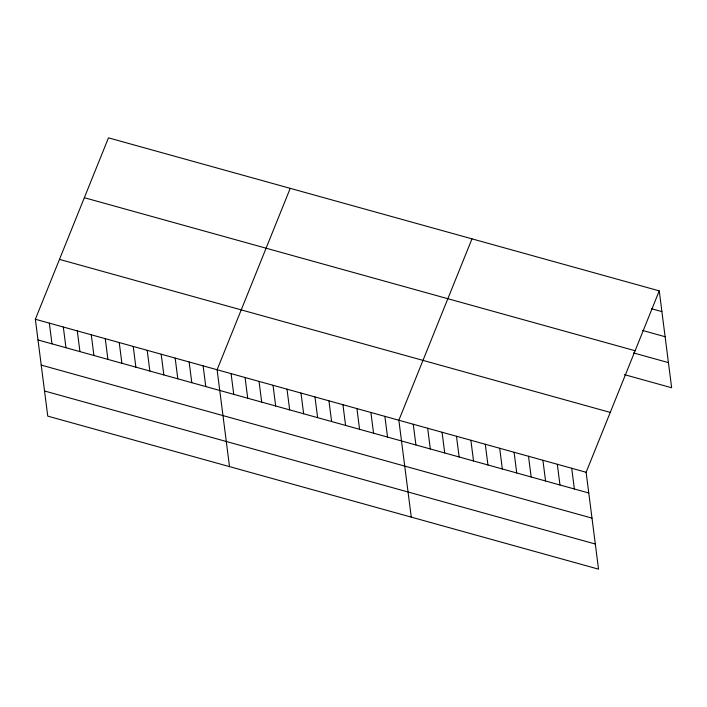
<?xml version="1.0" encoding="UTF-8"?>
<svg xmlns="http://www.w3.org/2000/svg" width="707" height="707" viewBox="0 0 707 707"><rect width="100%" height="100%" fill="white"/><g stroke="black" fill="none" stroke-linecap="round" stroke-linejoin="round"><path stroke-width="1.06" d="M659.242 290.877L586.121 472.276L598.529 569.153L47.758 416.123L35.35 319.246L108.471 137.847L659.242 290.877L671.65 387.754L624.316 374.604M290.224 188.345L217.102 369.743L229.51 466.62M471.976 238.851L398.854 420.241L411.271 517.126M651.607 308.738L661.893 311.593M642.477 330.434L665.11 336.726M84.345 197.704L635.107 350.743M633.445 352.908L668.433 362.62M59.476 259.381L610.247 412.411M35.35 319.246L586.121 472.276M38.001 339.961L588.772 492.991M41.227 365.095L591.989 518.125M44.541 390.989L595.312 544.019M571.716 468.273L574.367 488.988M557.31 464.269L559.962 484.984M542.905 460.266L545.557 480.981M528.5 456.262L531.151 476.978M514.095 452.268L516.746 472.983M499.69 448.265L502.341 468.98M485.285 444.261L487.936 464.976M470.88 440.258L473.531 460.973M456.475 436.254L459.126 456.969M442.069 432.251L444.721 452.966M427.664 428.248L430.316 448.963M413.259 424.244L415.919 444.959M384.873 416.361L387.533 437.076M370.892 412.473L373.552 433.188M356.911 408.593L359.571 429.308M342.93 404.704L345.59 425.42M328.949 400.825L331.61 421.54M314.969 396.936L317.629 417.651M300.988 393.048L303.639 413.763M287.007 389.168L289.658 409.883M273.026 385.28L275.677 405.995M259.045 381.4L261.696 402.115M245.064 377.511L247.715 398.227M231.083 373.632L233.734 394.347M203.121 365.855L205.772 386.57M189.14 361.975L191.791 382.69M175.159 358.087L177.81 378.802M161.178 354.207L163.83 374.922M147.197 350.318L149.849 371.034M133.216 346.439L135.868 367.154M119.236 342.55L121.887 363.265M105.255 338.662L107.906 359.377M91.274 334.782L93.925 355.497M77.293 330.894L79.944 351.609M63.312 327.014L65.963 347.729M49.331 323.126L51.982 343.841"/></g></svg>
